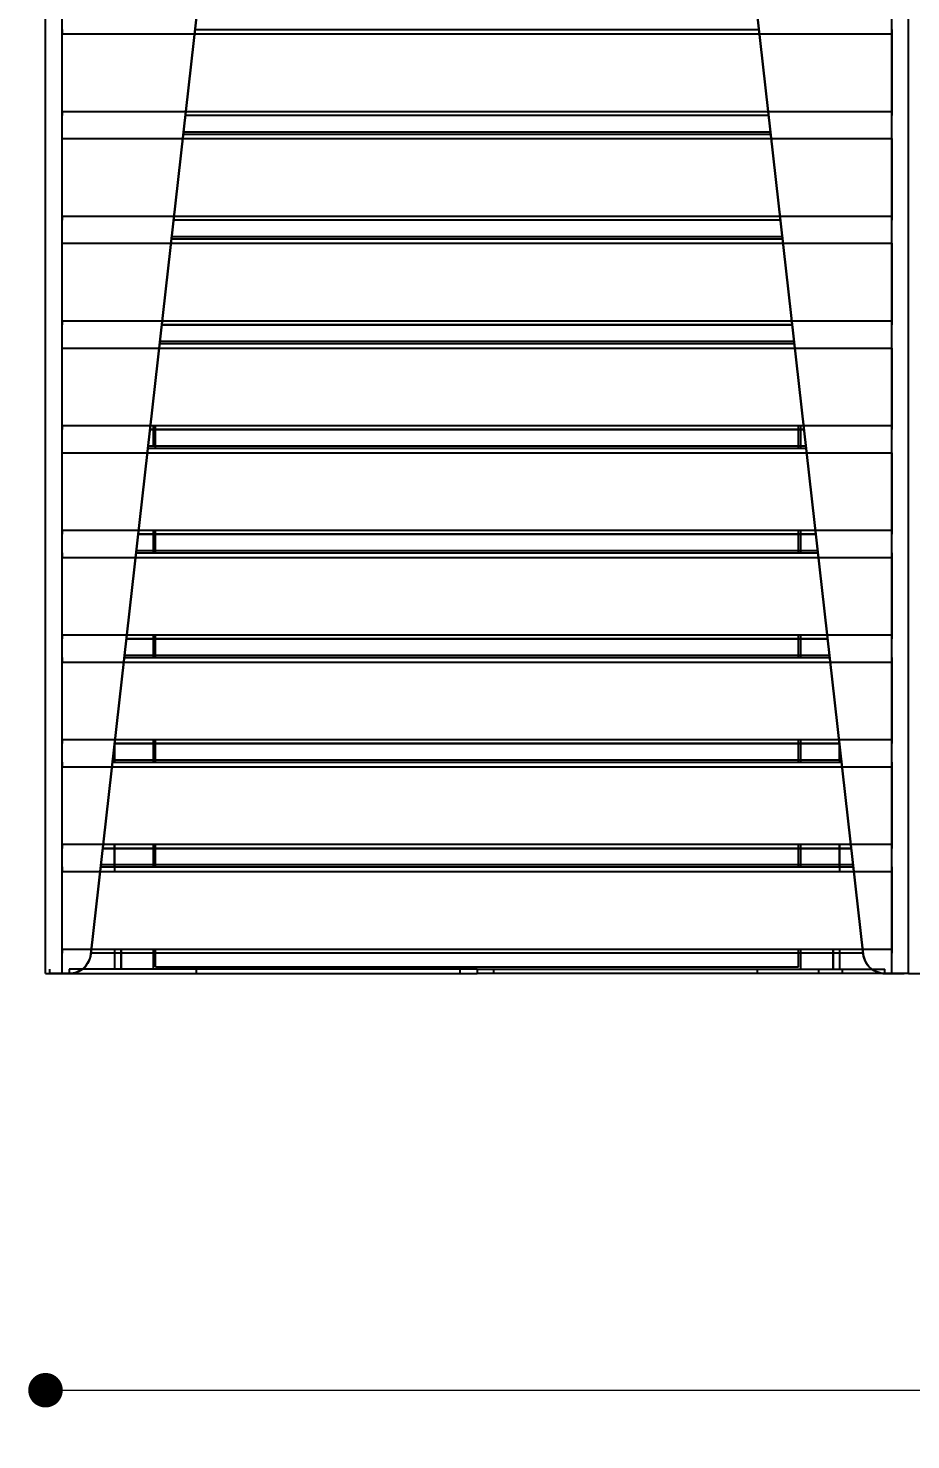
# Model space of a CAD drawing. Header units: millimetres. Extents: x 10366 to 23682, y 24552 to 29690.
# Drawn here: x 12125 to 12534, y 26974 to 27628 of the extents above; entities that cross this region are included whole.
import ezdxf

# ---------------------------------------------------------------- set-up
doc = ezdxf.new("R2010")
doc.units = ezdxf.units.MM
doc.header["$LTSCALE"] = 3
doc.layers.add('DomyÅ›lny', color=7, linetype='Continuous')
doc.styles.get("Standard").update_dxf_attribs({"font": 'arial.ttf'})
doc.dimstyles.new('MATEUSZ', dxfattribs={"dimtxt": 35, "dimasz": 16, "dimexe": 0.18, "dimexo": 0.0625, "dimgap": 0.09, "dimtad": 0, "dimdec": 0, "dimdsep": 46, "dimtxsty": 'Standard', "dimblk": 'DOT', "dimcen": 0.09, "dimse1": 1, "dimse2": 1, "dimadec": 0, "dimazin": 0, "dimtfac": 1, "dimtdec": 0, "dimtofl": 0, "dimtmove": 0, "dimatfit": 3, "dimfxl": 1, "dimtolj": 1, "dimtzin": 0, "dimlwd": 9, "dimlwe": 9, "dimarcsym": 0})

# ---------------------------------------------------------------- blocks, each defined once
blk = doc.blocks.new('_Dot')
at = {"color": 0, "linetype": 'ByBlock', "lineweight": -2}
blk.add_line((-0.5, 0), (-1, 0), dxfattribs=at)
at = {"color": 0, "linetype": 'ByBlock', "const_width": 0.5}
blk.add_lwpolyline([(-0.25, 0, 1), (0.25, 0, 1)], format="xyb", close=True, dxfattribs=at)
blk = doc.blocks.new('*D67')
at = {"color": 0, "lineweight": 9, "transparency": 16777216}
for p, q in [((12149.38, 26996.68), (12682.73, 26996.68)), ((13317.38, 26996.68), (12784.02, 26996.68))]:
    blk.add_line(p, q, dxfattribs=at)
at = {"layer": 'Defpoints', "color": 0, "transparency": 16777216}
for p in [(12133.38, 27189.82), (13333.38, 27189.82), (13333.38, 26996.68)]:
    blk.add_point(p, dxfattribs=at)
at = {"color": 0, "lineweight": 9, "transparency": 16777216, "xscale": 16, "yscale": 16, "zscale": 16, "rotation": 180}
blk.add_blockref('_Dot', (12133.38, 26996.68), dxfattribs=at)
at = {"color": 0, "lineweight": 9, "transparency": 16777216, "xscale": 16, "yscale": 16, "zscale": 16}
blk.add_blockref('_Dot', (13333.38, 26996.68), dxfattribs=at)
at = {"color": 0, "transparency": 16777216, "insert": (12733.38, 26996.68), "char_height": 35, "attachment_point": 5}
blk.add_mtext('\\A1;1200', dxfattribs=at)

msp = doc.modelspace()

# ---------------------------------------------------------------- linework, layer by layer
at = {"layer": 'DomyÅ›lny'}
for p, q in [((12133.38, 27189.82), (12133.38, 27963.59)), ((12133.38, 27189.82), (12133.38, 27899.94)), ((12141.14, 27189.82), (12141.14, 27898.61)), ((12525.62, 27189.82), (12525.62, 27898.61)), ((12533.38, 27189.82), (12533.38, 27899.94)), ((12533.38, 27189.82), (12533.38, 27899.94)), ((12154.38, 27198.7), (12227.09, 27843.24)), ((12227.05, 27842.9), (12154.38, 27198.7)), ((12512.38, 27198.7), (12439.66, 27843.24)), ((12439.7, 27842.9), (12512.38, 27198.7)), ((12202.74, 27627.36), (12464.02, 27627.36)), ((12141.14, 27589.31), (12141.14, 27625.24)), ((12141.14, 27625.24), (12525.62, 27625.24)), ((12525.62, 27625.24), (12525.62, 27589.31)), ((12141.14, 27589.31), (12525.62, 27589.31)), ((12468.52, 27587.44), (12198.24, 27587.44)), ((12197.38, 27579.88), (12469.38, 27579.88)), ((12197.38, 27579.88), (12469.38, 27579.88)), ((12141.14, 27540.79), (12141.14, 27576.72)), ((12141.14, 27576.72), (12525.62, 27576.72)), ((12197.27, 27578.84), (12469.49, 27578.84)), ((12525.62, 27576.72), (12525.62, 27540.79)), ((12141.14, 27540.79), (12525.62, 27540.79)), ((12474, 27538.92), (12192.76, 27538.92)), ((12141.14, 27492.27), (12141.14, 27528.2)), ((12141.14, 27528.2), (12525.62, 27528.2)), ((12191.79, 27530.32), (12474.97, 27530.32)), ((12191.91, 27531.36), (12474.85, 27531.36)), ((12191.91, 27531.36), (12474.85, 27531.36)), ((12525.62, 27528.2), (12525.62, 27492.27)), ((12141.14, 27492.27), (12525.62, 27492.27)), ((12187.29, 27490.4), (12479.47, 27490.4)), ((12479.47, 27490.4), (12187.29, 27490.4)), ((12186.32, 27481.8), (12480.44, 27481.8)), ((12186.44, 27482.84), (12480.32, 27482.84)), ((12186.44, 27482.84), (12480.32, 27482.84)), ((12141.14, 27443.75), (12141.14, 27479.68)), ((12141.14, 27479.68), (12525.62, 27479.68)), ((12525.62, 27479.68), (12525.62, 27443.75)), ((12141.14, 27443.75), (12525.62, 27443.75)), ((12183.38, 27434.04), (12183.38, 27443.12)), ((12184.38, 27433.28), (12184.38, 27443.75)), ((12482.38, 27433.28), (12482.38, 27443.75)), ((12483.38, 27433.28), (12483.38, 27443.12)), ((12484.94, 27441.88), (12181.81, 27441.88)), ((12181.82, 27441.88), (12484.94, 27441.88)), ((12141.14, 27395.23), (12141.14, 27431.16)), ((12141.14, 27431.16), (12525.62, 27431.16)), ((12180.84, 27433.28), (12485.91, 27433.28)), ((12180.96, 27434.32), (12485.8, 27434.32)), ((12180.96, 27434.32), (12485.8, 27434.32)), ((12525.62, 27431.16), (12525.62, 27395.23)), ((12141.14, 27395.23), (12525.62, 27395.23)), ((12176.34, 27393.36), (12490.42, 27393.36)), ((12490.42, 27393.36), (12176.34, 27393.36)), ((12183.38, 27384.76), (12183.38, 27395.23)), ((12184.38, 27384.76), (12184.38, 27395.23)), ((12482.38, 27384.76), (12482.38, 27395.23)), ((12483.38, 27384.76), (12483.38, 27395.23)), ((12175.37, 27384.76), (12491.39, 27384.76)), ((12175.49, 27385.8), (12491.27, 27385.8)), ((12175.49, 27385.8), (12491.27, 27385.8)), ((12141.14, 27382.64), (12525.62, 27382.64)), ((12141.14, 27346.71), (12141.14, 27382.64)), ((12525.62, 27382.64), (12525.62, 27346.71)), ((12141.14, 27346.71), (12525.62, 27346.71)), ((12170.87, 27344.84), (12495.89, 27344.84)), ((12495.89, 27344.84), (12170.87, 27344.84)), ((12183.38, 27336.24), (12183.38, 27346.71)), ((12184.38, 27336.24), (12184.38, 27346.71)), ((12482.38, 27336.24), (12482.38, 27346.71)), ((12483.38, 27336.24), (12483.38, 27346.71)), ((12141.14, 27298.19), (12141.14, 27334.12)), ((12141.14, 27334.12), (12525.62, 27334.12)), ((12169.9, 27336.24), (12496.86, 27336.24)), ((12170.01, 27337.28), (12496.74, 27337.28)), ((12170.01, 27337.28), (12496.74, 27337.28)), ((12525.62, 27334.12), (12525.62, 27298.19)), ((12141.14, 27298.19), (12525.62, 27298.19)), ((12165.38, 27296.19), (12165.38, 27287.88)), ((12165.38, 27288.64), (12165.38, 27296.19)), ((12165.39, 27296.32), (12501.36, 27296.32)), ((12501.36, 27296.32), (12165.39, 27296.32)), ((12183.38, 27287.72), (12183.38, 27298.19)), ((12184.38, 27287.72), (12184.38, 27298.19)), ((12482.38, 27287.72), (12482.38, 27298.19)), ((12483.38, 27287.72), (12483.38, 27298.19)), ((12501.38, 27296.22), (12501.38, 27287.88)), ((12501.38, 27288.64), (12501.38, 27296.22)), ((12141.14, 27249.67), (12141.14, 27285.6)), ((12141.14, 27285.6), (12525.62, 27285.6)), ((12164.42, 27287.72), (12502.33, 27287.72)), ((12164.54, 27288.76), (12502.22, 27288.76)), ((12164.54, 27288.76), (12502.22, 27288.76)), ((12525.62, 27285.6), (12525.62, 27249.67)), ((12141.14, 27249.67), (12525.62, 27249.67)), ((12159.92, 27247.8), (12506.84, 27247.8)), ((12506.84, 27247.8), (12159.92, 27247.8)), ((12165.38, 27249.67), (12165.38, 27237.08)), ((12165.38, 27239.2), (12165.38, 27249.67)), ((12183.38, 27239.2), (12183.38, 27249.67)), ((12184.38, 27239.2), (12184.38, 27249.67)), ((12482.38, 27239.2), (12482.38, 27249.67)), ((12483.38, 27239.2), (12483.38, 27249.67)), ((12501.38, 27249.67), (12501.38, 27237.08)), ((12501.38, 27239.2), (12501.38, 27249.67)), ((12159.07, 27240.24), (12507.69, 27240.24)), ((12159.07, 27240.24), (12507.69, 27240.24)), ((12141.14, 27237.08), (12525.62, 27237.08)), ((12141.14, 27201.15), (12141.14, 27237.08)), ((12158.95, 27239.2), (12507.81, 27239.2)), ((12525.62, 27237.08), (12525.62, 27201.15)), ((12141.14, 27201.15), (12525.62, 27201.15)), ((12165.38, 27201.15), (12165.38, 27191.83)), ((12165.38, 27201.15), (12165.38, 27191.83)), ((12168.38, 27191.82), (12168.38, 27201.15)), ((12168.38, 27201.15), (12168.38, 27191.82)), ((12183.38, 27191.82), (12183.38, 27201.15)), ((12184.38, 27192.82), (12184.38, 27201.15)), ((12482.38, 27192.82), (12482.38, 27201.15)), ((12483.38, 27191.82), (12483.38, 27201.15)), ((12498.38, 27191.82), (12498.38, 27201.15)), ((12498.38, 27201.15), (12498.38, 27191.82)), ((12501.38, 27201.15), (12501.38, 27191.83)), ((12501.38, 27201.15), (12501.38, 27191.83)), ((12512.31, 27199.28), (12154.45, 27199.28)), ((12135.38, 27189.82), (12135.38, 27191.82)), ((12135.38, 27189.82), (12144.35, 27189.82)), ((12141.14, 27189.82), (12144.44, 27189.82)), ((12144.44, 27189.82), (12141.14, 27189.82)), ((12144.35, 27191.82), (12144.35, 27189.82)), ((12333.38, 27191.82), (12144.35, 27191.82)), ((12144.35, 27189.82), (12333.38, 27189.82)), ((12184.38, 27192.82), (12482.38, 27192.82)), ((12203.38, 27189.82), (12203.38, 27191.82)), ((12325.62, 27189.82), (12325.62, 27191.82)), ((12333.38, 27191.82), (12333.38, 27189.82)), ((12333.38, 27191.82), (12522.4, 27191.82)), ((12333.38, 27191.82), (12333.38, 27189.82)), ((12522.4, 27189.82), (12333.38, 27189.82)), ((12341.14, 27189.82), (12341.14, 27191.82)), ((12463.38, 27189.82), (12463.38, 27191.82)), ((12491.75, 27189.82), (12491.75, 27191.82)), ((12502.75, 27189.82), (12502.75, 27191.82)), ((12525.62, 27189.82), (12522.31, 27189.82)), ((12522.31, 27189.82), (12525.62, 27189.82)), ((12522.4, 27189.82), (12522.4, 27191.82)), ((12522.4, 27189.82), (12531.38, 27189.82))]:
    msp.add_line(p, q, dxfattribs=at)
for points in [[(12141.14, 27627.36, 0), (12141.14, 27627.34, 0), (12141.14, 27627.23, 0), (12141.14, 27626.81, 0), (12141.14, 27625.24, 0)], [(12525.62, 27627.36, 0), (12525.62, 27627.34, 0), (12525.62, 27627.23, 0), (12525.62, 27626.81, 0), (12525.62, 27625.24, 0)], [(12141.14, 27589.31, 0), (12141.14, 27587.92, 0), (12141.14, 27587.54, 0), (12141.14, 27587.46, 0), (12141.14, 27587.44, 0), (12141.14, 27587.44, 0), (12141.14, 27587.44, 0), (12141.14, 27587.44, 0), (12141.14, 27587.44, 0), (12141.14, 27587.44, 0), (12141.14, 27587.44, 0), (12141.14, 27587.44, 0), (12141.14, 27587.44, 0), (12141.14, 27587.44, 0), (12141.14, 27587.44, 0), (12141.14, 27587.44, 0), (12141.14, 27587.44, 0), (12141.14, 27587.44, 0), (12141.14, 27587.44, 0), (12141.14, 27587.44, 0), (12141.14, 27587.44, 0), (12141.14, 27587.44, 0), (12141.14, 27587.45, 0)], [(12525.62, 27589.31, 0), (12525.62, 27587.92, 0), (12525.62, 27587.54, 0), (12525.62, 27587.46, 0), (12525.62, 27587.44, 0), (12525.62, 27587.44, 0), (12525.62, 27587.44, 0), (12525.62, 27587.44, 0), (12525.62, 27587.44, 0), (12525.62, 27587.44, 0), (12525.62, 27587.44, 0), (12525.62, 27587.44, 0), (12525.62, 27587.44, 0), (12525.62, 27587.44, 0), (12525.62, 27587.44, 0), (12525.62, 27587.44, 0), (12525.62, 27587.44, 0), (12525.62, 27587.44, 0), (12525.62, 27587.44, 0), (12525.62, 27587.44, 0), (12525.62, 27587.44, 0), (12525.62, 27587.44, 0), (12525.62, 27587.45, 0)], [(12141.14, 27540.79, 0), (12141.14, 27539.4, 0), (12141.14, 27539.02, 0), (12141.14, 27538.94, 0), (12141.14, 27538.92, 0), (12141.14, 27538.92, 0), (12141.14, 27538.92, 0), (12141.14, 27538.92, 0), (12141.14, 27538.92, 0), (12141.14, 27538.92, 0), (12141.14, 27538.92, 0), (12141.14, 27538.92, 0), (12141.14, 27538.92, 0), (12141.14, 27538.92, 0), (12141.14, 27538.92, 0), (12141.14, 27538.92, 0), (12141.14, 27538.92, 0), (12141.14, 27538.92, 0), (12141.14, 27538.92, 0), (12141.14, 27538.92, 0), (12141.14, 27538.92, 0), (12141.14, 27538.92, 0), (12141.14, 27538.92, 0)], [(12525.62, 27540.79, 0), (12525.62, 27539.4, 0), (12525.62, 27539.02, 0), (12525.62, 27538.94, 0), (12525.62, 27538.92, 0), (12525.62, 27538.92, 0), (12525.62, 27538.92, 0), (12525.62, 27538.92, 0), (12525.62, 27538.92, 0), (12525.62, 27538.92, 0), (12525.62, 27538.92, 0), (12525.62, 27538.92, 0), (12525.62, 27538.92, 0), (12525.62, 27538.92, 0), (12525.62, 27538.92, 0), (12525.62, 27538.92, 0), (12525.62, 27538.92, 0), (12525.62, 27538.92, 0), (12525.62, 27538.92, 0), (12525.62, 27538.92, 0), (12525.62, 27538.92, 0), (12525.62, 27538.92, 0), (12525.62, 27538.92, 0)], [(12141.14, 27492.27, 0), (12141.14, 27490.88, 0), (12141.14, 27490.5, 0), (12141.14, 27490.42, 0), (12141.14, 27490.4, 0), (12141.14, 27490.4, 0), (12141.14, 27490.4, 0), (12141.14, 27490.4, 0), (12141.14, 27490.4, 0), (12141.14, 27490.4, 0), (12141.14, 27490.4, 0), (12141.14, 27490.4, 0), (12141.14, 27490.4, 0), (12141.14, 27490.4, 0), (12141.14, 27490.4, 0), (12141.14, 27490.4, 0), (12141.14, 27490.4, 0), (12141.14, 27490.4, 0), (12141.14, 27490.4, 0), (12141.14, 27490.4, 0), (12141.14, 27490.4, 0), (12141.14, 27490.4, 0), (12141.14, 27490.4, 0)], [(12525.62, 27492.27, 0), (12525.62, 27490.88, 0), (12525.62, 27490.5, 0), (12525.62, 27490.42, 0), (12525.62, 27490.4, 0), (12525.62, 27490.4, 0), (12525.62, 27490.4, 0), (12525.62, 27490.4, 0), (12525.62, 27490.4, 0), (12525.62, 27490.4, 0), (12525.62, 27490.4, 0), (12525.62, 27490.4, 0), (12525.62, 27490.4, 0), (12525.62, 27490.4, 0), (12525.62, 27490.4, 0), (12525.62, 27490.4, 0), (12525.62, 27490.4, 0), (12525.62, 27490.4, 0), (12525.62, 27490.4, 0), (12525.62, 27490.4, 0), (12525.62, 27490.4, 0), (12525.62, 27490.4, 0), (12525.62, 27490.4, 0)], [(12141.14, 27443.75, 0), (12141.14, 27442.36, 0), (12141.14, 27441.98, 0), (12141.14, 27441.9, 0), (12141.14, 27441.88, 0), (12141.14, 27441.88, 0), (12141.14, 27441.88, 0), (12141.14, 27441.88, 0), (12141.14, 27441.88, 0), (12141.14, 27441.88, 0), (12141.14, 27441.88, 0), (12141.14, 27441.88, 0), (12141.14, 27441.88, 0), (12141.14, 27441.88, 0), (12141.14, 27441.88, 0), (12141.14, 27441.88, 0), (12141.14, 27441.88, 0), (12141.14, 27441.88, 0), (12141.14, 27441.88, 0), (12141.14, 27441.88, 0), (12141.14, 27441.88, 0), (12141.14, 27441.88, 0), (12141.14, 27441.88, 0)], [(12525.62, 27443.75, 0), (12525.62, 27442.36, 0), (12525.62, 27441.98, 0), (12525.62, 27441.9, 0), (12525.62, 27441.88, 0), (12525.62, 27441.88, 0), (12525.62, 27441.88, 0), (12525.62, 27441.88, 0), (12525.62, 27441.88, 0), (12525.62, 27441.88, 0), (12525.62, 27441.88, 0), (12525.62, 27441.88, 0), (12525.62, 27441.88, 0), (12525.62, 27441.88, 0), (12525.62, 27441.88, 0), (12525.62, 27441.88, 0), (12525.62, 27441.88, 0), (12525.62, 27441.88, 0), (12525.62, 27441.88, 0), (12525.62, 27441.88, 0), (12525.62, 27441.88, 0), (12525.62, 27441.88, 0), (12525.62, 27441.88, 0)], [(12141.14, 27395.23, 0), (12141.14, 27393.84, 0), (12141.14, 27393.46, 0), (12141.14, 27393.38, 0), (12141.14, 27393.36, 0), (12141.14, 27393.36, 0), (12141.14, 27393.36, 0), (12141.14, 27393.36, 0), (12141.14, 27393.36, 0), (12141.14, 27393.36, 0), (12141.14, 27393.36, 0), (12141.14, 27393.36, 0), (12141.14, 27393.36, 0), (12141.14, 27393.36, 0), (12141.14, 27393.36, 0), (12141.14, 27393.36, 0), (12141.14, 27393.36, 0), (12141.14, 27393.36, 0), (12141.14, 27393.36, 0), (12141.14, 27393.36, 0), (12141.14, 27393.36, 0), (12141.14, 27393.36, 0), (12141.14, 27393.36, 0)], [(12525.62, 27395.23, 0), (12525.62, 27393.84, 0), (12525.62, 27393.46, 0), (12525.62, 27393.38, 0), (12525.62, 27393.36, 0), (12525.62, 27393.36, 0), (12525.62, 27393.36, 0), (12525.62, 27393.36, 0), (12525.62, 27393.36, 0), (12525.62, 27393.36, 0), (12525.62, 27393.36, 0), (12525.62, 27393.36, 0), (12525.62, 27393.36, 0), (12525.62, 27393.36, 0), (12525.62, 27393.36, 0), (12525.62, 27393.36, 0), (12525.62, 27393.36, 0), (12525.62, 27393.36, 0), (12525.62, 27393.36, 0), (12525.62, 27393.36, 0), (12525.62, 27393.36, 0), (12525.62, 27393.36, 0), (12525.62, 27393.36, 0)], [(12141.14, 27384.76, 0), (12141.14, 27384.74, 0), (12141.14, 27384.63, 0), (12141.14, 27384.21, 0), (12141.14, 27382.64, 0)], [(12525.62, 27384.76, 0), (12525.62, 27384.74, 0), (12525.62, 27384.63, 0), (12525.62, 27384.21, 0), (12525.62, 27382.64, 0)], [(12141.14, 27346.71, 0), (12141.14, 27345.32, 0), (12141.14, 27344.94, 0), (12141.14, 27344.86, 0), (12141.14, 27344.84, 0), (12141.14, 27344.84, 0), (12141.14, 27344.84, 0), (12141.14, 27344.84, 0), (12141.14, 27344.84, 0), (12141.14, 27344.84, 0), (12141.14, 27344.84, 0), (12141.14, 27344.84, 0), (12141.14, 27344.84, 0), (12141.14, 27344.84, 0), (12141.14, 27344.84, 0), (12141.14, 27344.84, 0), (12141.14, 27344.84, 0), (12141.14, 27344.84, 0), (12141.14, 27344.84, 0), (12141.14, 27344.84, 0), (12141.14, 27344.84, 0), (12141.14, 27344.84, 0), (12141.14, 27344.84, 0)], [(12525.62, 27346.71, 0), (12525.62, 27345.32, 0), (12525.62, 27344.94, 0), (12525.62, 27344.86, 0), (12525.62, 27344.84, 0), (12525.62, 27344.84, 0), (12525.62, 27344.84, 0), (12525.62, 27344.84, 0), (12525.62, 27344.84, 0), (12525.62, 27344.84, 0), (12525.62, 27344.84, 0), (12525.62, 27344.84, 0), (12525.62, 27344.84, 0), (12525.62, 27344.84, 0), (12525.62, 27344.84, 0), (12525.62, 27344.84, 0), (12525.62, 27344.84, 0), (12525.62, 27344.84, 0), (12525.62, 27344.84, 0), (12525.62, 27344.84, 0), (12525.62, 27344.84, 0), (12525.62, 27344.84, 0), (12525.62, 27344.84, 0)], [(12141.14, 27336.24, 0), (12141.14, 27336.22, 0), (12141.14, 27336.11, 0), (12141.14, 27335.69, 0), (12141.14, 27334.12, 0)], [(12525.62, 27336.24, 0), (12525.62, 27336.22, 0), (12525.62, 27336.11, 0), (12525.62, 27335.69, 0), (12525.62, 27334.12, 0)], [(12141.14, 27298.19, 0), (12141.14, 27296.8, 0), (12141.14, 27296.42, 0), (12141.14, 27296.34, 0), (12141.14, 27296.32, 0), (12141.14, 27296.32, 0), (12141.14, 27296.32, 0), (12141.14, 27296.32, 0), (12141.14, 27296.32, 0), (12141.14, 27296.32, 0), (12141.14, 27296.32, 0), (12141.14, 27296.32, 0), (12141.14, 27296.32, 0), (12141.14, 27296.32, 0), (12141.14, 27296.32, 0), (12141.14, 27296.32, 0), (12141.14, 27296.32, 0), (12141.14, 27296.32, 0), (12141.14, 27296.32, 0), (12141.14, 27296.32, 0), (12141.14, 27296.32, 0), (12141.14, 27296.32, 0), (12141.14, 27296.32, 0)], [(12525.62, 27298.19, 0), (12525.62, 27296.8, 0), (12525.62, 27296.42, 0), (12525.62, 27296.34, 0), (12525.62, 27296.32, 0), (12525.62, 27296.32, 0), (12525.62, 27296.32, 0), (12525.62, 27296.32, 0), (12525.62, 27296.32, 0), (12525.62, 27296.32, 0), (12525.62, 27296.32, 0), (12525.62, 27296.32, 0), (12525.62, 27296.32, 0), (12525.62, 27296.32, 0), (12525.62, 27296.32, 0), (12525.62, 27296.32, 0), (12525.62, 27296.32, 0), (12525.62, 27296.32, 0), (12525.62, 27296.32, 0), (12525.62, 27296.32, 0), (12525.62, 27296.32, 0), (12525.62, 27296.32, 0), (12525.62, 27296.32, 0)], [(12141.14, 27287.72, 0), (12141.14, 27287.7, 0), (12141.14, 27287.59, 0), (12141.14, 27287.17, 0), (12141.14, 27285.6, 0)], [(12525.62, 27287.72, 0), (12525.62, 27287.7, 0), (12525.62, 27287.59, 0), (12525.62, 27287.17, 0), (12525.62, 27285.6, 0)], [(12141.14, 27249.67, 0), (12141.14, 27248.28, 0), (12141.14, 27247.9, 0), (12141.14, 27247.82, 0), (12141.14, 27247.8, 0), (12141.14, 27247.8, 0), (12141.14, 27247.8, 0), (12141.14, 27247.8, 0), (12141.14, 27247.8, 0), (12141.14, 27247.8, 0), (12141.14, 27247.8, 0), (12141.14, 27247.8, 0), (12141.14, 27247.8, 0), (12141.14, 27247.8, 0), (12141.14, 27247.8, 0), (12141.14, 27247.8, 0), (12141.14, 27247.8, 0), (12141.14, 27247.8, 0), (12141.14, 27247.8, 0), (12141.14, 27247.8, 0), (12141.14, 27247.8, 0), (12141.14, 27247.8, 0), (12141.14, 27247.8, 0)], [(12525.62, 27249.67, 0), (12525.62, 27248.28, 0), (12525.62, 27247.9, 0), (12525.62, 27247.82, 0), (12525.62, 27247.8, 0), (12525.62, 27247.8, 0), (12525.62, 27247.8, 0), (12525.62, 27247.8, 0), (12525.62, 27247.8, 0), (12525.62, 27247.8, 0), (12525.62, 27247.8, 0), (12525.62, 27247.8, 0), (12525.62, 27247.8, 0), (12525.62, 27247.8, 0), (12525.62, 27247.8, 0), (12525.62, 27247.8, 0), (12525.62, 27247.8, 0), (12525.62, 27247.8, 0), (12525.62, 27247.8, 0), (12525.62, 27247.8, 0), (12525.62, 27247.8, 0), (12525.62, 27247.8, 0), (12525.62, 27247.8, 0)], [(12141.14, 27239.2, 0), (12141.14, 27239.18, 0), (12141.14, 27239.07, 0), (12141.14, 27238.65, 0), (12141.14, 27237.08, 0)], [(12525.62, 27239.2, 0), (12525.62, 27239.18, 0), (12525.62, 27239.07, 0), (12525.62, 27238.65, 0), (12525.62, 27237.08, 0)], [(12141.14, 27201.15, 0), (12141.14, 27199.76, 0), (12141.14, 27199.38, 0), (12141.14, 27199.3, 0), (12141.14, 27199.28, 0), (12141.14, 27199.28, 0), (12141.14, 27199.28, 0), (12141.14, 27199.28, 0), (12141.14, 27199.28, 0), (12141.14, 27199.28, 0), (12141.14, 27199.28, 0), (12141.14, 27199.28, 0), (12141.14, 27199.28, 0), (12141.14, 27199.28, 0), (12141.14, 27199.28, 0), (12141.14, 27199.28, 0), (12141.14, 27199.28, 0), (12141.14, 27199.28, 0), (12141.14, 27199.28, 0), (12141.14, 27199.28, 0), (12141.14, 27199.28, 0), (12141.14, 27199.28, 0), (12141.14, 27199.28, 0)], [(12525.62, 27201.15, 0), (12525.62, 27199.76, 0), (12525.62, 27199.38, 0), (12525.62, 27199.3, 0), (12525.62, 27199.28, 0), (12525.62, 27199.28, 0), (12525.62, 27199.28, 0), (12525.62, 27199.28, 0), (12525.62, 27199.28, 0), (12525.62, 27199.28, 0), (12525.62, 27199.28, 0), (12525.62, 27199.28, 0), (12525.62, 27199.28, 0), (12525.62, 27199.28, 0), (12525.62, 27199.28, 0), (12525.62, 27199.28, 0), (12525.62, 27199.28, 0), (12525.62, 27199.28, 0), (12525.62, 27199.28, 0), (12525.62, 27199.28, 0), (12525.62, 27199.28, 0), (12525.62, 27199.28, 0), (12525.62, 27199.28, 0)], [(12154.38, 27198.7, 0), (12154.23, 27197.78, 0), (12154, 27196.87, 0), (12153.68, 27196, 0), (12153.29, 27195.16, 0), (12152.82, 27194.36, 0), (12152.29, 27193.62, 0), (12151.69, 27192.93, 0), (12151.03, 27192.3, 0), (12150.32, 27191.73, 0), (12149.56, 27191.23, 0), (12148.77, 27190.81, 0), (12147.94, 27190.45, 0), (12147.09, 27190.18, 0), (12146.22, 27189.98, 0), (12145.35, 27189.86, 0), (12144.44, 27189.82, 0)], [(12144.44, 27189.82, 0), (12145.38, 27189.87, 0), (12146.31, 27190, 0), (12147.22, 27190.22, 0), (12148.09, 27190.51, 0), (12148.94, 27190.89, 0), (12149.74, 27191.34, 0), (12150.49, 27191.86, 0), (12151.19, 27192.44, 0), (12151.83, 27193.09, 0), (12152.41, 27193.78, 0), (12152.92, 27194.52, 0), (12153.37, 27195.3, 0), (12153.73, 27196.11, 0), (12154.03, 27196.96, 0), (12154.24, 27197.81, 0), (12154.38, 27198.7, 0)], [(12512.38, 27198.7, 0), (12512.53, 27197.78, 0), (12512.76, 27196.87, 0), (12513.08, 27196, 0), (12513.47, 27195.16, 0), (12513.94, 27194.36, 0), (12514.47, 27193.62, 0), (12515.07, 27192.93, 0), (12515.73, 27192.3, 0), (12516.44, 27191.73, 0), (12517.2, 27191.23, 0), (12517.99, 27190.81, 0), (12518.82, 27190.45, 0), (12519.66, 27190.18, 0), (12520.54, 27189.98, 0), (12521.41, 27189.86, 0), (12522.31, 27189.82, 0)], [(12522.31, 27189.82, 0), (12521.38, 27189.87, 0), (12520.45, 27190, 0), (12519.54, 27190.22, 0), (12518.67, 27190.51, 0), (12517.82, 27190.89, 0), (12517.02, 27191.34, 0), (12516.27, 27191.86, 0), (12515.57, 27192.44, 0), (12514.93, 27193.09, 0), (12514.35, 27193.78, 0), (12513.84, 27194.52, 0), (12513.39, 27195.3, 0), (12513.03, 27196.11, 0), (12512.73, 27196.96, 0), (12512.52, 27197.81, 0), (12512.38, 27198.7, 0)], [(12133.38, 27189.82, 0), (12133.38, 27189.82, 0), (12133.38, 27189.82, 0), (12133.38, 27189.82, 0), (12133.38, 27189.82, 0), (12133.38, 27189.82, 0), (12133.38, 27189.82, 0), (12133.38, 27189.82, 0), (12133.38, 27189.82, 0), (12133.38, 27189.82, 0), (12133.38, 27189.82, 0), (12133.39, 27189.82, 0), (12133.44, 27189.82, 0), (12133.63, 27189.82, 0), (12135.6, 27189.82, 0), (12141.14, 27189.82, 0)], [(12141.14, 27189.82, 0), (12135.38, 27189.82, 0)], [(12525.62, 27189.82, 0), (12531.38, 27189.82, 0)], [(12533.38, 27189.82, 0), (12533.38, 27189.82, 0), (12533.38, 27189.82, 0), (12533.38, 27189.82, 0), (12533.38, 27189.82, 0), (12533.38, 27189.82, 0), (12533.38, 27189.82, 0), (12533.38, 27189.82, 0), (12533.38, 27189.82, 0), (12533.38, 27189.82, 0), (12533.38, 27189.82, 0), (12533.36, 27189.82, 0), (12533.23, 27189.82, 0), (12532.58, 27189.82, 0), (12525.62, 27189.82, 0)], [(12533.38, 27189.82, 0), (12533.38, 27189.82, 0), (12533.38, 27189.82, 0), (12533.38, 27189.82, 0), (12533.38, 27189.82, 0), (12533.38, 27189.82, 0), (12533.38, 27189.82, 0), (12533.38, 27189.82, 0), (12533.38, 27189.82, 0), (12533.38, 27189.82, 0), (12533.38, 27189.82, 0), (12533.39, 27189.82, 0), (12533.44, 27189.82, 0), (12533.63, 27189.82, 0), (12535.6, 27189.82, 0), (12541.14, 27189.82, 0)]]:
    msp.add_polyline3d(points, dxfattribs=at)

# ---------------------------------------------------------------- dimensions: what is measured, and where the dimension line sits
dim = msp.add_linear_dim(base=(13333.38, 26996.68), p1=(12133.38, 27189.82), p2=(13333.38, 27189.82), dimstyle='MATEUSZ')
dim.commit()
dim.dimension.update_dxf_attribs({"geometry": '*D67', "text_midpoint": (12733.38, 26996.68)})

doc.saveas('drawing.dxf')
